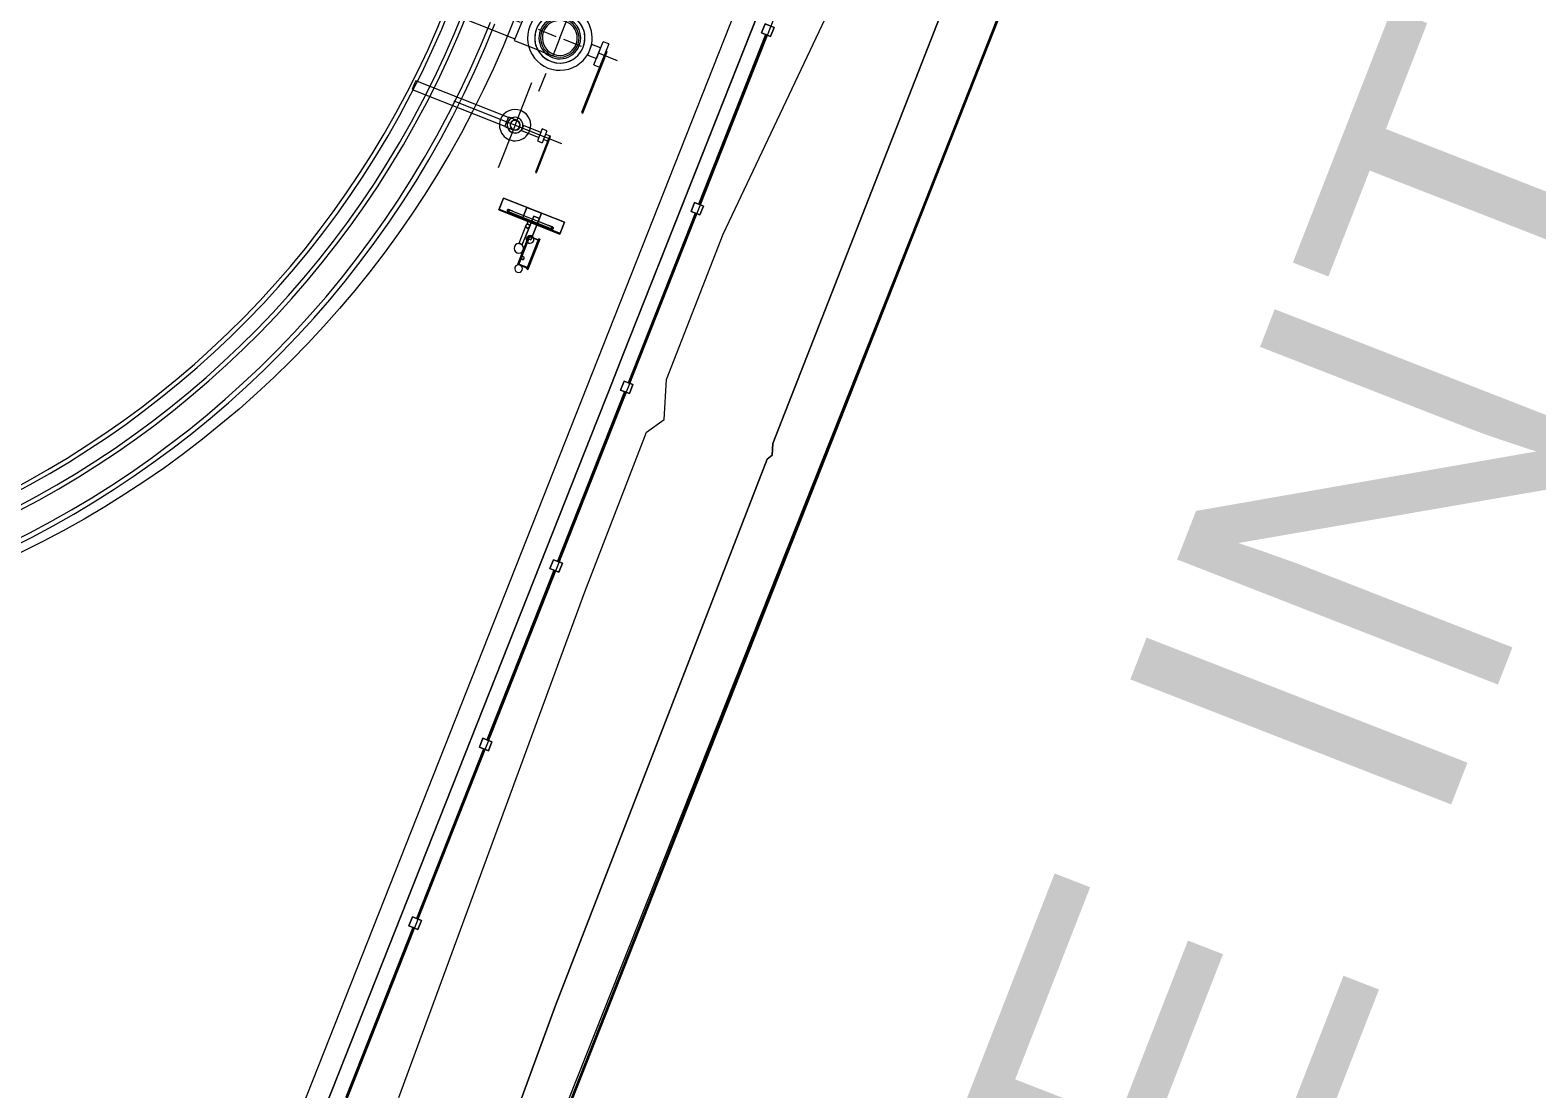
# Model space of a CAD drawing. Header units: metres. Extents: x -207 to 292, y -187 to 169.
# Drawn here: x -22.23 to -14.38, y -64.14 to -58.63 of the extents above; entities that cross this region are included whole.
import ezdxf

# ---------------------------------------------------------------- set-up
doc = ezdxf.new("R2010")
doc.units = ezdxf.units.M
doc.linetypes.add('Dash', pattern=[0.006, 0.003, -0.003])
for name, color, linetype, lineweight in [('A-GLAZ-CWMG', 7, 'Continuous', 9), ('C-TOPO', 7, 'Continuous', 9), ('C-TOPO-MINR', 7, 'Continuous', 9), ('CERCO INTERIOR', 7, 'Continuous', 9), ('EQUIPOS PIS', 7, 'Continuous', 9), ('P-SANR-FIXT', 7, 'Continuous', 9), ('P-SANR-FIXT-HDLN', 7, 'Dash', 9), ('solera', 7, 'Continuous', 35)]:
    doc.layers.add(name, color=color, linetype=linetype, lineweight=lineweight)
doc.layers.add('PR10-ARQ-PL-001-Emplazamiento-C-1_dwg', color=7, linetype='Continuous', lineweight=9, true_color=0x767676)
doc.layers.add('TEXTO', color=5, linetype='Continuous', lineweight=9, true_color=0x0000ff)
doc.styles.add('Arial', font='arial.ttf', dxfattribs={"height": 1.792988})

# ---------------------------------------------------------------- blocks, each defined once
blk = doc.blocks.new('M_Estanque-Terraza - M_Estanque-Terraza-2090154-PLANTA EMPLAZAMIENTO ACTUALIZADO')
at = {"layer": 'P-SANR-FIXT'}
for radius, end in [(5.1516, 360), (5.1516, 360), (5.1266, 0), (5.1266, 0), (4.9983, 0), (4.9755, 0), (4.9059, 360), (4.8832, 360)]:
    blk.add_arc((0, 0), radius, 180, end, dxfattribs=at)
blk = doc.blocks.new('Circular Mullion - 5mm-2127248-PLANTA EMPLAZAMIENTO ACTUALIZADO')
at = {"layer": 'A-GLAZ-CWMG'}
for p, q in [((-107.6478, -45.3968), (-107.9974, -46.2801)), ((-107.6455, -45.3977), (-107.9951, -46.281)), ((-107.9951, -46.281), (-107.6455, -45.3977)), ((-107.9927, -46.2819), (-107.6432, -45.3986)), ((-107.6455, -45.3977), (-107.6478, -45.3968)), ((-107.6432, -45.3986), (-107.6455, -45.3977)), ((-107.9974, -46.2801), (-107.9951, -46.281)), ((-107.9951, -46.281), (-107.9927, -46.2819))]:
    blk.add_line(p, q, dxfattribs=at)
blk = doc.blocks.new('Rectangular Mullion - 50 x 50 mm-2128568-PLANTA EMPLAZAMIENTO ACTUALIZADO')
at = {"layer": 'A-GLAZ-CWMG'}
for p, q in [((0.025, 0.025), (-0.025, 0.025)), ((-0.025, 0.025), (-0.025, -0.025)), ((0.025, -0.025), (0.025, 0.025)), ((-0.025, -0.025), (0.025, -0.025))]:
    blk.add_line(p, q, dxfattribs=at)
blk = doc.blocks.new('Rectangular Mullion - 50 x 50 mm-2128569-PLANTA EMPLAZAMIENTO ACTUALIZADO')
at = {"layer": 'A-GLAZ-CWMG'}
for p, q in [((-0.025, -0.025), (-0.025, 0.025)), ((-0.025, 0.025), (0.025, 0.025)), ((0.025, 0.025), (0.025, -0.025)), ((0.025, -0.025), (-0.025, -0.025))]:
    blk.add_line(p, q, dxfattribs=at)
blk = doc.blocks.new('M_Tuberia Alimentación-01 - M_Tuberia Alimentación-01-2152466-PLANTA EMPLAZAMIENTO ACTUALIZADO')
at = {"layer": 'P-SANR-FIXT'}
for p, q in [((-0.2485, 0.3201), (-0.2551, 0.3201)), ((-0.2551, 0.3201), (-0.2551, 0.2959)), ((-0.2551, 0.0118), (-0.2551, 0.3169)), ((-0.2485, 0.3169), (-0.2551, 0.3169)), ((-0.2485, 0.2959), (-0.2485, 0.3201)), ((-0.2485, 0.3169), (-0.2485, 0.0118)), ((-0.2551, 0.2959), (-0.2551, -0.0196)), ((-0.2485, -0.0196), (-0.2485, 0.2959)), ((0.2154, 0.1), (0.1059, 0.1)), ((0.2154, 0), (0.2154, 0.1)), ((0.6388, 0.09), (0.2154, 0.09)), ((0.2154, 0), (0.2154, 0.09)), ((0.6388, 0.09), (0.6388, 0)), ((-0.2551, 0.0118), (-0.2551, -0.025)), ((-0.2551, 0.0118), (-0.2485, 0.0118)), ((-0.2162, 0.0647), (-0.2485, 0.0647)), ((-0.2485, 0), (-0.2485, 0.0647)), ((-0.2485, -0.025), (-0.2485, 0.0118)), ((-0.2485, -0.0647), (-0.2485, 0)), ((-0.2162, 0.0647), (-0.2162, 0)), ((-0.1681, 0.0296), (-0.2162, 0.0296)), ((-0.2162, 0), (-0.2162, 0.0296)), ((-0.2162, 0), (-0.2162, -0.0647)), ((-0.1681, 0.0296), (-0.1681, 0)), ((-0.1681, 0), (-0.1681, -0.0296)), ((0.2154, -0.1), (0.2154, 0)), ((0.2154, -0.09), (0.2154, 0)), ((0.6388, 0), (0.6388, -0.09)), ((-0.2551, -0.0196), (-0.2485, -0.0196)), ((-0.2551, -0.025), (-0.2485, -0.025)), ((-0.2485, -0.0647), (-0.2162, -0.0647)), ((-0.2162, -0.0296), (-0.2162, 0)), ((-0.2162, -0.0296), (-0.1681, -0.0296)), ((0.1059, -0.1), (0.2154, -0.1)), ((0.2154, -0.09), (0.6388, -0.09))]:
    blk.add_line(p, q, dxfattribs=at)
at = {"layer": 'P-SANR-FIXT', "flags": 128}
for points in [[(0.1059, 0.1), (0.1017, 0.1), (0.0974, 0.1), (0.0932, 0.1), (0.089, 0.1), (0.0849, 0.1), (0.0807, 0.1), (0.0766, 0.1), (0.0726, 0.1), (0.0686, 0.1), (0.0647, 0.1), (0.0608, 0.1), (0.057, 0.1), (0.0533, 0.1), (0.0496, 0.1), (0.0461, 0.1), (0.0427, 0.1), (0.0393, 0.1), (0.0361, 0.1), (0.0329, 0.1), (0.0299, 0.1), (0.027, 0.1), (0.0243, 0.1), (0.0216, 0.1), (0.0191, 0.1), (0.0168, 0.1), (0.0146, 0.1), (0.0125, 0.1), (0.0106, 0.1), (0.0088, 0.1), (0.0072, 0.1), (0.0057, 0.1), (0.0044, 0.1), (0.0033, 0.1), (0.0023, 0.1), (0.0015, 0.1), (0.0009, 0.1), (0.0004, 0.1), (0.0001, 0.1), (0, 0.1)], [(0, -0.1), (0.0001, -0.1), (0.0003, -0.1), (0.0008, -0.1), (0.0014, -0.1), (0.0021, -0.1), (0.003, -0.1), (0.0041, -0.1), (0.0054, -0.1), (0.0068, -0.1), (0.0084, -0.1), (0.0101, -0.1), (0.012, -0.1), (0.014, -0.1), (0.0162, -0.1), (0.0185, -0.1), (0.021, -0.1), (0.0236, -0.1), (0.0263, -0.1), (0.0291, -0.1), (0.0321, -0.1), (0.0352, -0.1), (0.0384, -0.1), (0.0417, -0.1), (0.0452, -0.1), (0.0487, -0.1), (0.0523, -0.1), (0.056, -0.1), (0.0598, -0.1), (0.0636, -0.1), (0.0675, -0.1), (0.0715, -0.1), (0.0755, -0.1), (0.0796, -0.1), (0.0837, -0.1), (0.0879, -0.1), (0.0921, -0.1), (0.0963, -0.1), (0.1005, -0.1), (0.1047, -0.1), (0.1059, -0.1)]]:
    blk.add_lwpolyline(points, dxfattribs=at)
at = {"layer": 'P-SANR-FIXT'}
for radius, start, end in [(0.1685, 360, 180), (0.1685, 360, 180), (0.1685, 360, 180), (0.1685, 360, 180), (0.1685, 360, 180), (0.1685, 360, 180), (0.1308, 0, 180), (0.1308, 360, 180), (0.1308, 360, 180), (0.1308, 360, 180), (0.109, 360, 180), (0.109, 360, 180), (0.109, 360, 180), (0.109, 360, 180), (0.1, 0, 180), (0.091, 0, 180), (0.091, 0, 180), (0.091, 0, 180), (0.091, 0, 180), (0.1685, 180, 360), (0.1685, 180, 360), (0.1685, 180, 360), (0.1685, 180, 360), (0.1685, 180, 360), (0.1685, 180, 360), (0.1308, 180, 0), (0.1308, 180, 360), (0.1308, 180, 360), (0.1308, 180, 360), (0.109, 180, 360), (0.109, 180, 360), (0.109, 180, 360), (0.109, 180, 360), (0.1, 180, 0), (0.091, 180, 0), (0.091, 180, 0), (0.091, 180, 0), (0.091, 180, 0)]:
    blk.add_arc((0, 0), radius, start, end, dxfattribs=at)
at = {"layer": 'P-SANR-FIXT-HDLN'}
for p, q in [((0, 0), (0, 0.301)), ((-0.3222, 0), (0, 0)), ((0.3222, 0), (0, 0)), ((0, 0), (0, -0.301))]:
    blk.add_line(p, q, dxfattribs=at)
blk = doc.blocks.new('M_Tuberia Alimentación-02 - M_Tuberia Alimentación-02-2155587-PLANTA EMPLAZAMIENTO ACTUALIZADO')
at = {"layer": 'P-SANR-FIXT'}
for p, q in [((0, 0), (0, 0.239)), ((-0.1897, 0.1905), (-0.1934, 0.1905)), ((-0.1934, 0.1905), (-0.1934, 0.186)), ((-0.1934, 0.1905), (-0.1934, 0.1828)), ((-0.1934, 0), (-0.1934, 0.186)), ((-0.1934, 0.1828), (-0.1934, -0.0065)), ((-0.1934, 0.1828), (-0.1897, 0.1828)), ((-0.1897, 0.1828), (-0.1897, 0.1905)), ((-0.1897, 0.186), (-0.1897, 0.1905)), ((-0.1897, 0.186), (-0.1897, 0)), ((-0.1897, -0.0065), (-0.1897, 0.1828)), ((-0.1934, 0), (-0.1934, -0.0139)), ((-0.1934, 0), (-0.1897, 0)), ((-0.165, 0.0139), (-0.1897, 0.0139)), ((-0.1897, 0.0139), (-0.1897, 0)), ((-0.1897, -0.0139), (-0.1897, 0)), ((-0.1897, 0), (-0.1897, -0.0139)), ((-0.1384, 0.0338), (-0.165, 0.0338)), ((-0.165, 0), (-0.165, 0.0338)), ((-0.165, 0), (-0.165, 0.0139)), ((-0.165, -0.0139), (-0.165, 0)), ((-0.165, -0.0338), (-0.165, 0)), ((-0.1384, 0), (-0.1384, 0.0338)), ((-0.0411, 0.0139), (-0.1384, 0.0139)), ((-0.1384, 0), (-0.1384, 0.0139)), ((-0.1384, -0.0338), (-0.1384, 0)), ((-0.1384, -0.0139), (-0.1384, 0)), ((-0.0411, 0), (-0.0411, 0.0139)), ((-0.0411, -0.0139), (-0.0411, 0)), ((0.0474, 0.0264), (0.0421, 0.0264)), ((0.0474, 0), (0.0474, 0.0264)), ((0.5661, 0.025), (0.0474, 0.025)), ((0.0474, 0), (0.0474, 0.025)), ((0.0474, -0.0264), (0.0474, 0)), ((0.5661, 0), (0.5661, 0.025)), ((-0.2622, 0), (0.3415, 0)), ((-0.1934, -0.0065), (-0.1897, -0.0065)), ((-0.1934, -0.0139), (-0.1897, -0.0139)), ((-0.1897, -0.0139), (-0.165, -0.0139)), ((-0.165, -0.0338), (-0.1384, -0.0338)), ((-0.1384, -0.0139), (-0.0411, -0.0139)), ((0, 0), (0, -0.239)), ((0.0421, -0.0264), (0.0474, -0.0264)), ((0.0474, -0.025), (0.0474, 0)), ((0.0474, -0.025), (0.5661, -0.025)), ((0.5661, -0.025), (0.5661, 0))]:
    blk.add_line(p, q, dxfattribs=at)
at = {"layer": 'P-SANR-FIXT', "flags": 128}
for points in [[(0.0421, 0.0264), (0.0405, 0.0264), (0.0388, 0.0264), (0.0371, 0.0264), (0.0354, 0.0264), (0.0338, 0.0264), (0.0321, 0.0264), (0.0305, 0.0264), (0.0289, 0.0264), (0.0273, 0.0264), (0.0257, 0.0264), (0.0242, 0.0264), (0.0227, 0.0264), (0.0212, 0.0264), (0.0198, 0.0264), (0.0183, 0.0264), (0.017, 0.0264), (0.0156, 0.0264), (0.0144, 0.0264), (0.0131, 0.0264), (0.0119, 0.0264), (0.0108, 0.0264), (0.0097, 0.0264), (0.0086, 0.0264), (0.0076, 0.0264), (0.0067, 0.0264), (0.0058, 0.0264), (0.005, 0.0264), (0.0042, 0.0264), (0.0035, 0.0264), (0.0029, 0.0264), (0.0023, 0.0264), (0.0018, 0.0264), (0.0013, 0.0264), (0.0009, 0.0264), (0.0006, 0.0264), (0.0004, 0.0264), (0.0002, 0.0264), (0.0001, 0.0264), (0, 0.0264)], [(0, -0.0264), (0, -0.0264), (0.0001, -0.0264), (0.0003, -0.0264), (0.0005, -0.0264), (0.0008, -0.0264), (0.0012, -0.0264), (0.0016, -0.0264), (0.0021, -0.0264), (0.0027, -0.0264), (0.0033, -0.0264), (0.004, -0.0264), (0.0048, -0.0264), (0.0056, -0.0264), (0.0064, -0.0264), (0.0074, -0.0264), (0.0083, -0.0264), (0.0094, -0.0264), (0.0105, -0.0264), (0.0116, -0.0264), (0.0128, -0.0264), (0.014, -0.0264), (0.0153, -0.0264), (0.0166, -0.0264), (0.018, -0.0264), (0.0194, -0.0264), (0.0208, -0.0264), (0.0223, -0.0264), (0.0238, -0.0264), (0.0253, -0.0264), (0.0269, -0.0264), (0.0285, -0.0264), (0.0301, -0.0264), (0.0317, -0.0264), (0.0333, -0.0264), (0.035, -0.0264), (0.0366, -0.0264), (0.0383, -0.0264), (0.04, -0.0264), (0.0417, -0.0264), (0.0421, -0.0264)]]:
    blk.add_lwpolyline(points, dxfattribs=at)
at = {"layer": 'P-SANR-FIXT'}
for radius, start, end in [(0.0814, 360, 180), (0.0814, 360, 180), (0.0814, 360, 180), (0.0814, 360, 180), (0.0814, 180, 360), (0.0814, 180, 360), (0.0814, 180, 360), (0.0814, 180, 360), (0.0411, 0, 180), (0.0411, 360, 180), (0.0411, 360, 180), (0.0411, 360, 180), (0.0411, 360, 180), (0.0411, 360, 180), (0.0411, 180, 0), (0.0411, 180, 360), (0.0411, 180, 360), (0.0411, 180, 360), (0.0411, 180, 360), (0.0411, 180, 360), (0.0264, 0, 180), (0.0264, 180, 0), (0.025, 0, 180), (0.025, 360, 180), (0.025, 180, 0), (0.025, 180, 360)]:
    blk.add_arc((0, 0), radius, start, end, dxfattribs=at)
blk = doc.blocks.new('M_Tuberia Control-01 - M_Tuberia Control-01-2159111-PLANTA EMPLAZAMIENTO ACTUALIZADO')
at = {"layer": 'P-SANR-FIXT'}
for p, q in [((0.1525, 0.1709), (0.1475, 0.1709)), ((0.1475, 0.1709), (0.2138, 0.1709)), ((0.1475, 0.1709), (0.1475, -0.1709)), ((0.1475, 0.1709), (0.1475, -0.1709)), ((0.2138, 0.1709), (0.1525, 0.1709)), ((0.1525, 0.1709), (0.1525, -0.1709)), ((0.1525, 0.1709), (0.1525, -0.1709)), ((0.2138, -0.1709), (0.2138, 0.1709)), ((0.2138, 0.1709), (0.2138, -0.1709)), ((0.1573, 0.0993), (0.1573, -0.099)), ((0.1575, 0.1228), (0.1575, -0.1225)), ((0.1675, -0.1225), (0.1675, 0.1228)), ((0.1677, -0.099), (0.1677, 0.0993)), ((0.1244, 0.01), (0.0229, 0.01)), ((0.1244, 0.01), (0.0229, 0.01)), ((0.1475, 0.0089), (0.129, 0.0089)), ((0.2138, 0.0401), (0.1475, 0.0401)), ((0.1475, 0.0401), (0.2138, 0.0401)), ((0.1475, 0.0401), (0.1475, -0.0423)), ((0.1475, 0.0401), (0.1475, -0.0423)), ((0.1475, -0.0011), (0.1475, 0.0089)), ((0.2138, -0.0423), (0.2138, 0.0401)), ((0.2138, 0.0401), (0.2138, -0.0423)), ((0.0845, -0.0784), (-0.0845, -0.0784)), ((-0.0845, -0.0784), (0.0845, -0.0784)), ((-0.0845, -0.0784), (-0.0845, -0.0836)), ((-0.0845, -0.0784), (-0.0845, -0.0836)), ((-0.0795, -0.025), (0.0795, -0.025)), ((0.0795, -0.025), (-0.0795, -0.025)), ((-0.0795, -0.0784), (-0.0795, -0.025)), ((-0.0795, -0.025), (-0.0795, -0.0784)), ((-0.0795, -0.0784), (0.0795, -0.0784)), ((0.0795, -0.0784), (-0.0795, -0.0784)), ((-0.077, -0.0294), (0.077, -0.0294)), ((0.077, -0.0294), (-0.077, -0.0294)), ((-0.077, -0.0294), (-0.077, -0.0784)), ((-0.077, -0.0784), (-0.077, -0.0294)), ((0.077, -0.0784), (-0.077, -0.0784)), ((-0.077, -0.0784), (0.077, -0.0784)), ((0.0229, -0.01), (0.1244, -0.01)), ((0.0229, -0.01), (0.1244, -0.01)), ((0.1841, -0.0103), (0.0646, -0.0103)), ((0.0646, -0.0103), (0.1841, -0.0103)), ((0.0646, -0.0103), (0.0646, -0.0423)), ((0.0646, -0.0103), (0.0646, -0.0423)), ((0.1841, -0.0423), (0.0646, -0.0423)), ((0.0646, -0.0423), (0.1841, -0.0423)), ((0.077, -0.0784), (0.077, -0.0294)), ((0.077, -0.0784), (0.077, -0.0294)), ((0.0795, -0.025), (0.0795, -0.0784)), ((0.0795, -0.025), (0.0795, -0.0784)), ((0.0845, -0.0836), (0.0845, -0.0784)), ((0.0845, -0.0784), (0.0845, -0.0836)), ((0.1244, -0.01), (0.1244, -0.0111)), ((0.1244, -0.0111), (0.1475, -0.0111)), ((0.1475, -0.0111), (0.1475, -0.0011)), ((0.2138, -0.0423), (0.1475, -0.0423)), ((0.1475, -0.0423), (0.2138, -0.0423)), ((0.1841, -0.0423), (0.1841, -0.0103)), ((0.1841, -0.0103), (0.1841, -0.0423)), ((0.0845, -0.0836), (-0.0845, -0.0836)), ((-0.0845, -0.0836), (0.0845, -0.0836)), ((0.2138, -0.1709), (0.1475, -0.1709)), ((0.1475, -0.1709), (0.1525, -0.1709)), ((0.1525, -0.1709), (0.2138, -0.1709))]:
    blk.add_line(p, q, dxfattribs=at)
at = {"layer": 'P-SANR-FIXT', "flags": 128}
for points in [[(0.1573, 0.1243), (0.1573, 0.1243), (0.1573, 0.1242), (0.1573, 0.1241), (0.1573, 0.124), (0.1573, 0.1238), (0.1573, 0.1236), (0.1573, 0.1233), (0.1573, 0.123), (0.1573, 0.1227), (0.1573, 0.1223), (0.1573, 0.1219), (0.1573, 0.1215), (0.1573, 0.121), (0.1573, 0.1205), (0.1573, 0.1199), (0.1573, 0.1193), (0.1573, 0.1187), (0.1573, 0.1181), (0.1573, 0.1174), (0.1573, 0.1167), (0.1573, 0.116), (0.1573, 0.1152), (0.1573, 0.1144), (0.1573, 0.1136), (0.1573, 0.1128), (0.1573, 0.1119), (0.1573, 0.1111), (0.1573, 0.1102), (0.1573, 0.1093), (0.1573, 0.1083), (0.1573, 0.1074), (0.1573, 0.1064), (0.1573, 0.1055), (0.1573, 0.1045), (0.1573, 0.1035), (0.1573, 0.1025), (0.1573, 0.1015), (0.1573, 0.1005), (0.1573, 0.0995), (0.1573, 0.0993)], [(0.1677, 0.0993), (0.1677, 0.1003), (0.1677, 0.1013), (0.1677, 0.1023), (0.1677, 0.1033), (0.1677, 0.1042), (0.1677, 0.1052), (0.1677, 0.1062), (0.1677, 0.1071), (0.1677, 0.1081), (0.1677, 0.109), (0.1677, 0.1099), (0.1677, 0.1108), (0.1677, 0.1117), (0.1677, 0.1126), (0.1677, 0.1134), (0.1677, 0.1142), (0.1677, 0.115), (0.1677, 0.1158), (0.1677, 0.1165), (0.1677, 0.1172), (0.1677, 0.1179), (0.1677, 0.1185), (0.1677, 0.1192), (0.1677, 0.1198), (0.1677, 0.1203), (0.1677, 0.1208), (0.1677, 0.1213), (0.1677, 0.1218), (0.1677, 0.1222), (0.1677, 0.1226), (0.1677, 0.1229), (0.1677, 0.1232), (0.1677, 0.1235), (0.1677, 0.1237), (0.1677, 0.1239), (0.1677, 0.1241), (0.1677, 0.1242), (0.1677, 0.1242), (0.1677, 0.1243)], [(0.1573, -0.099), (0.1573, -0.1), (0.1573, -0.101), (0.1573, -0.102), (0.1573, -0.103), (0.1573, -0.104), (0.1573, -0.1049), (0.1573, -0.1059), (0.1573, -0.1069), (0.1573, -0.1078), (0.1573, -0.1087), (0.1573, -0.1097), (0.1573, -0.1105), (0.1573, -0.1114), (0.1573, -0.1123), (0.1573, -0.1131), (0.1573, -0.1139), (0.1573, -0.1147), (0.1573, -0.1155), (0.1573, -0.1162), (0.1573, -0.1169), (0.1573, -0.1176), (0.1573, -0.1183), (0.1573, -0.1189), (0.1573, -0.1195), (0.1573, -0.12), (0.1573, -0.1206), (0.1573, -0.1211), (0.1573, -0.1215), (0.1573, -0.1219), (0.1573, -0.1223), (0.1573, -0.1226), (0.1573, -0.123), (0.1573, -0.1232), (0.1573, -0.1235), (0.1573, -0.1236), (0.1573, -0.1238), (0.1573, -0.1239), (0.1573, -0.124), (0.1573, -0.124)], [(0.1677, -0.124), (0.1677, -0.124), (0.1677, -0.1239), (0.1677, -0.1238), (0.1677, -0.1237), (0.1677, -0.1235), (0.1677, -0.1233), (0.1677, -0.123), (0.1677, -0.1227), (0.1677, -0.1224), (0.1677, -0.122), (0.1677, -0.1216), (0.1677, -0.1212), (0.1677, -0.1207), (0.1677, -0.1202), (0.1677, -0.1196), (0.1677, -0.1191), (0.1677, -0.1184), (0.1677, -0.1178), (0.1677, -0.1171), (0.1677, -0.1164), (0.1677, -0.1157), (0.1677, -0.1149), (0.1677, -0.1142), (0.1677, -0.1133), (0.1677, -0.1125), (0.1677, -0.1117), (0.1677, -0.1108), (0.1677, -0.1099), (0.1677, -0.109), (0.1677, -0.1081), (0.1677, -0.1071), (0.1677, -0.1062), (0.1677, -0.1052), (0.1677, -0.1042), (0.1677, -0.1033), (0.1677, -0.1023), (0.1677, -0.1013), (0.1677, -0.1003), (0.1677, -0.0993), (0.1677, -0.099)]]:
    blk.add_lwpolyline(points, dxfattribs=at)
at = {"layer": 'P-SANR-FIXT'}
for centre, radius, start, end in [((0.1625, 0.1243), 0.00518, 90, 270), ((0.1625, 0.1243), 0.00518, 270, 90), ((0, 0), 0.025, 360, 180), ((0, 0), 0.025, 0, 180), ((0, 0), 0.025, 180, 360), ((0.1244, 0), 0.01, 360, 180), ((0.1244, 0), 0.01, 0, 180), ((0.1244, 0), 0.01, 180, 360), ((0.1244, 0), 0.01, 180, 360), ((-0.099, -0.0375), 0.02, 0, 180), ((-0.099, -0.0375), 0.02, 0, 180), ((-0.099, -0.0375), 0.02, 180, 0), ((-0.099, -0.0375), 0.02, 180, 360), ((-0.0394, -0.0375), 0.0075, 360, 180), ((-0.0394, -0.0375), 0.0075, 0, 180), ((-0.0394, -0.0375), 0.0075, 180, 360), ((-0.0394, -0.0375), 0.0075, 180, 360), ((0, 0), 0.025, 180, 360), ((0.0646, -0.0375), 0.02, 360, 180), ((0.0646, -0.0375), 0.02, 0, 180), ((0.0646, -0.0375), 0.02, 180, 360), ((0.0646, -0.0375), 0.02, 180, 360), ((0.1625, -0.124), 0.00518, 90, 270), ((0.1625, -0.124), 0.00518, 270, 90)]:
    blk.add_arc(centre, radius, start, end, dxfattribs=at)
for points, knots in [([(0.1625, 0.1191), (0.1622, 0.1191), (0.1617, 0.1191), (0.161, 0.1193), (0.1606, 0.1194), (0.1602, 0.1196), (0.1598, 0.1198), (0.1595, 0.1201), (0.1591, 0.1203), (0.1588, 0.1206), (0.1586, 0.1209), (0.1584, 0.1211), (0.1582, 0.1213), (0.1581, 0.1215), (0.158, 0.1216), (0.1579, 0.1218), (0.1578, 0.1221), (0.1577, 0.1224), (0.1576, 0.1225), (0.1576, 0.1226), (0.1576, 0.1227), (0.1575, 0.1228), (0.1575, 0.1228), (0.1575, 0.1228), (0.1576, 0.1227), (0.1576, 0.1226), (0.1576, 0.1225), (0.1577, 0.1224), (0.1578, 0.1221), (0.1579, 0.1218), (0.158, 0.1216), (0.1581, 0.1215), (0.1582, 0.1213), (0.1584, 0.1211), (0.1586, 0.1209), (0.1588, 0.1206), (0.1591, 0.1203), (0.1595, 0.1201), (0.1598, 0.1198), (0.1602, 0.1196), (0.1606, 0.1194), (0.161, 0.1193), (0.1617, 0.1191), (0.1622, 0.1191), (0.1625, 0.1191)], [0, 0, 0, 0, 0.055556, 0.083333, 0.111111, 0.138889, 0.166667, 0.194444, 0.222222, 0.25, 0.277778, 0.305556, 0.319444, 0.333333, 0.347222, 0.361111, 0.388889, 0.416667, 0.430556, 0.444444, 0.458333, 0.472222, 0.5, 0.527778, 0.541667, 0.555556, 0.569444, 0.583333, 0.611111, 0.638889, 0.652778, 0.666667, 0.680556, 0.694444, 0.722222, 0.75, 0.777778, 0.805556, 0.833333, 0.861111, 0.888889, 0.916667, 0.944444, 1, 1, 1, 1]), ([(0.1625, 0.1191), (0.1628, 0.1191), (0.1633, 0.1191), (0.164, 0.1193), (0.1644, 0.1194), (0.1648, 0.1196), (0.1652, 0.1198), (0.1655, 0.1201), (0.1659, 0.1203), (0.1662, 0.1206), (0.1664, 0.1209), (0.1666, 0.1211), (0.1668, 0.1213), (0.1669, 0.1215), (0.167, 0.1216), (0.1671, 0.1218), (0.1672, 0.1221), (0.1673, 0.1224), (0.1674, 0.1225), (0.1674, 0.1226), (0.1674, 0.1227), (0.1675, 0.1228), (0.1675, 0.1228), (0.1675, 0.1228), (0.1674, 0.1227), (0.1674, 0.1226), (0.1674, 0.1225), (0.1673, 0.1224), (0.1672, 0.1221), (0.1671, 0.1218), (0.167, 0.1216), (0.1669, 0.1215), (0.1668, 0.1213), (0.1666, 0.1211), (0.1664, 0.1209), (0.1662, 0.1206), (0.1659, 0.1203), (0.1655, 0.1201), (0.1652, 0.1198), (0.1648, 0.1196), (0.1644, 0.1194), (0.164, 0.1193), (0.1633, 0.1191), (0.1628, 0.1191), (0.1625, 0.1191)], [0, 0, 0, 0, 0.055556, 0.083333, 0.111111, 0.138889, 0.166667, 0.194444, 0.222222, 0.25, 0.277778, 0.305556, 0.319444, 0.333333, 0.347222, 0.361111, 0.388889, 0.416667, 0.430556, 0.444444, 0.458333, 0.472222, 0.5, 0.527778, 0.541667, 0.555556, 0.569444, 0.583333, 0.611111, 0.638889, 0.652778, 0.666667, 0.680556, 0.694444, 0.722222, 0.75, 0.777778, 0.805556, 0.833333, 0.861111, 0.888889, 0.916667, 0.944444, 1, 1, 1, 1]), ([(0.025, 0), (0.025, 0.0008), (0.0249, 0.0023), (0.0245, 0.0051), (0.0239, 0.0073), (0.0234, 0.0088), (0.0232, 0.0094), (0.023, 0.0097), (0.0229, 0.0099), (0.0229, 0.01), (0.0229, 0.01)], [0, 0, 0, 0, 0.142857, 0.285714, 0.571429, 0.678571, 0.785714, 0.839286, 0.892857, 1, 1, 1, 1]), ([(0.0229, 0.01), (0.0229, 0.01), (0.023, 0.0098), (0.0234, 0.0088), (0.0242, 0.0067), (0.0248, 0.0034), (0.025, 0.0012), (0.025, 0)], [0, 0, 0, 0, 0.142857, 0.285714, 0.571429, 0.785714, 1, 1, 1, 1]), ([(0.025, 0), (0.025, 0.0008), (0.0249, 0.0023), (0.0245, 0.0051), (0.0239, 0.0073), (0.0234, 0.0088), (0.0232, 0.0094), (0.023, 0.0097), (0.0229, 0.0099), (0.0229, 0.01), (0.0229, 0.01)], [0, 0, 0, 0, 0.142857, 0.285714, 0.571429, 0.678571, 0.785714, 0.839286, 0.892857, 1, 1, 1, 1]), ([(0.0229, 0.01), (0.0229, 0.01), (0.023, 0.0098), (0.0234, 0.0088), (0.0242, 0.0067), (0.0248, 0.0034), (0.025, 0.0012), (0.025, 0)], [0, 0, 0, 0, 0.142857, 0.285714, 0.571429, 0.785714, 1, 1, 1, 1]), ([(0.1144, 0), (0.1144, 0.0005), (0.1144, 0.0011), (0.1146, 0.002), (0.1147, 0.0027), (0.1149, 0.0033), (0.1151, 0.0039), (0.1154, 0.0045), (0.1157, 0.005), (0.116, 0.0055), (0.1164, 0.006), (0.1167, 0.0065), (0.1171, 0.0069), (0.1175, 0.0073), (0.118, 0.0078), (0.1186, 0.0082), (0.1192, 0.0086), (0.1198, 0.0089), (0.1209, 0.0094), (0.1224, 0.0099), (0.1237, 0.01), (0.1244, 0.01)], [0, 0, 0, 0, 0.071429, 0.107143, 0.142857, 0.178571, 0.214286, 0.25, 0.285714, 0.321429, 0.357143, 0.392857, 0.428571, 0.464286, 0.5, 0.571429, 0.607143, 0.642857, 0.714286, 0.857143, 1, 1, 1, 1]), ([(0.1244, 0.01), (0.1237, 0.01), (0.1224, 0.0099), (0.1209, 0.0094), (0.1198, 0.0089), (0.1192, 0.0086), (0.1188, 0.0083), (0.1183, 0.008), (0.1179, 0.0076), (0.1175, 0.0073), (0.1171, 0.0069), (0.1167, 0.0065), (0.1164, 0.006), (0.116, 0.0055), (0.1157, 0.005), (0.1154, 0.0045), (0.1151, 0.0039), (0.1149, 0.0033), (0.1147, 0.0027), (0.1146, 0.002), (0.1144, 0.0011), (0.1144, 0.0005), (0.1144, 0)], [0, 0, 0, 0, 0.142857, 0.285714, 0.357143, 0.392857, 0.428571, 0.464286, 0.5, 0.535714, 0.571429, 0.607143, 0.642857, 0.678571, 0.714286, 0.75, 0.785714, 0.821429, 0.857143, 0.892857, 0.928571, 1, 1, 1, 1]), ([(0.1144, 0), (0.1144, 0.0005), (0.1144, 0.0011), (0.1146, 0.002), (0.1147, 0.0027), (0.1149, 0.0033), (0.1151, 0.0039), (0.1154, 0.0045), (0.1157, 0.005), (0.116, 0.0055), (0.1164, 0.006), (0.1167, 0.0065), (0.1171, 0.0069), (0.1175, 0.0073), (0.118, 0.0078), (0.1186, 0.0082), (0.1192, 0.0086), (0.1198, 0.0089), (0.1209, 0.0094), (0.1224, 0.0099), (0.1237, 0.01), (0.1244, 0.01)], [0, 0, 0, 0, 0.071429, 0.107143, 0.142857, 0.178571, 0.214286, 0.25, 0.285714, 0.321429, 0.357143, 0.392857, 0.428571, 0.464286, 0.5, 0.571429, 0.607143, 0.642857, 0.714286, 0.857143, 1, 1, 1, 1]), ([(0.1244, 0.01), (0.1237, 0.01), (0.1224, 0.0099), (0.1209, 0.0094), (0.1198, 0.0089), (0.1192, 0.0086), (0.1188, 0.0083), (0.1183, 0.008), (0.1179, 0.0076), (0.1175, 0.0073), (0.1171, 0.0069), (0.1167, 0.0065), (0.1164, 0.006), (0.116, 0.0055), (0.1157, 0.005), (0.1154, 0.0045), (0.1151, 0.0039), (0.1149, 0.0033), (0.1147, 0.0027), (0.1146, 0.002), (0.1144, 0.0011), (0.1144, 0.0005), (0.1144, 0)], [0, 0, 0, 0, 0.142857, 0.285714, 0.357143, 0.392857, 0.428571, 0.464286, 0.5, 0.535714, 0.571429, 0.607143, 0.642857, 0.678571, 0.714286, 0.75, 0.785714, 0.821429, 0.857143, 0.892857, 0.928571, 1, 1, 1, 1]), ([(0.1244, -0.01), (0.1237, -0.01), (0.1224, -0.0099), (0.1209, -0.0094), (0.1198, -0.0089), (0.1192, -0.0086), (0.1188, -0.0083), (0.1183, -0.008), (0.1179, -0.0076), (0.1175, -0.0073), (0.1171, -0.0069), (0.1167, -0.0065), (0.1164, -0.006), (0.116, -0.0055), (0.1157, -0.005), (0.1154, -0.0045), (0.1151, -0.0039), (0.1149, -0.0033), (0.1147, -0.0027), (0.1146, -0.002), (0.1144, -0.0011), (0.1144, -0.0005), (0.1144, 0)], [0, 0, 0, 0, 0.142857, 0.285714, 0.357143, 0.392857, 0.428571, 0.464286, 0.5, 0.535714, 0.571429, 0.607143, 0.642857, 0.678571, 0.714286, 0.75, 0.785714, 0.821429, 0.857143, 0.892857, 0.928571, 1, 1, 1, 1]), ([(0.1144, 0), (0.1144, -0.0005), (0.1144, -0.0011), (0.1146, -0.002), (0.1147, -0.0027), (0.1149, -0.0033), (0.1151, -0.0039), (0.1154, -0.0045), (0.1157, -0.005), (0.116, -0.0055), (0.1164, -0.006), (0.1167, -0.0065), (0.1171, -0.0069), (0.1175, -0.0073), (0.118, -0.0078), (0.1186, -0.0082), (0.1192, -0.0086), (0.1198, -0.0089), (0.1209, -0.0094), (0.1224, -0.0099), (0.1237, -0.01), (0.1244, -0.01)], [0, 0, 0, 0, 0.071429, 0.107143, 0.142857, 0.178571, 0.214286, 0.25, 0.285714, 0.321429, 0.357143, 0.392857, 0.428571, 0.464286, 0.5, 0.571429, 0.607143, 0.642857, 0.714286, 0.857143, 1, 1, 1, 1]), ([(0.1144, 0), (0.1144, -0.0005), (0.1144, -0.0011), (0.1146, -0.002), (0.1147, -0.0027), (0.1149, -0.0033), (0.1151, -0.0039), (0.1154, -0.0045), (0.1157, -0.005), (0.116, -0.0055), (0.1164, -0.006), (0.1167, -0.0065), (0.1171, -0.0069), (0.1175, -0.0073), (0.118, -0.0078), (0.1186, -0.0082), (0.1192, -0.0086), (0.1198, -0.0089), (0.1209, -0.0094), (0.1224, -0.0099), (0.1237, -0.01), (0.1244, -0.01)], [0, 0, 0, 0, 0.071429, 0.107143, 0.142857, 0.178571, 0.214286, 0.25, 0.285714, 0.321429, 0.357143, 0.392857, 0.428571, 0.464286, 0.5, 0.571429, 0.607143, 0.642857, 0.714286, 0.857143, 1, 1, 1, 1]), ([(0.1244, -0.01), (0.1237, -0.01), (0.1224, -0.0099), (0.1209, -0.0094), (0.1198, -0.0089), (0.1192, -0.0086), (0.1188, -0.0083), (0.1183, -0.008), (0.1179, -0.0076), (0.1175, -0.0073), (0.1171, -0.0069), (0.1167, -0.0065), (0.1164, -0.006), (0.116, -0.0055), (0.1157, -0.005), (0.1154, -0.0045), (0.1151, -0.0039), (0.1149, -0.0033), (0.1147, -0.0027), (0.1146, -0.002), (0.1144, -0.0011), (0.1144, -0.0005), (0.1144, 0)], [0, 0, 0, 0, 0.142857, 0.285714, 0.357143, 0.392857, 0.428571, 0.464286, 0.5, 0.535714, 0.571429, 0.607143, 0.642857, 0.678571, 0.714286, 0.75, 0.785714, 0.821429, 0.857143, 0.892857, 0.928571, 1, 1, 1, 1]), ([(0.1344, 0), (0.1344, 0.0006), (0.1343, 0.0015), (0.134, 0.0025), (0.1337, 0.0036), (0.1332, 0.0047), (0.1324, 0.0059), (0.1317, 0.0068), (0.1312, 0.0073), (0.1309, 0.0075), (0.1307, 0.0077), (0.1305, 0.0079), (0.1302, 0.0081), (0.1299, 0.0084), (0.1295, 0.0086), (0.1293, 0.0087), (0.1292, 0.0087), (0.1291, 0.0088), (0.129, 0.0088), (0.129, 0.0089), (0.129, 0.0088), (0.1291, 0.0088), (0.1292, 0.0087), (0.1293, 0.0087), (0.1295, 0.0086), (0.1299, 0.0084), (0.1302, 0.0081), (0.1305, 0.0079), (0.1307, 0.0077), (0.1309, 0.0075), (0.1312, 0.0073), (0.1317, 0.0068), (0.1324, 0.0059), (0.1332, 0.0047), (0.1337, 0.0036), (0.134, 0.0025), (0.1343, 0.0015), (0.1344, 0.0006), (0.1344, 0)], [0, 0, 0, 0, 0.055556, 0.083333, 0.111111, 0.166667, 0.222222, 0.277778, 0.305556, 0.319444, 0.333333, 0.347222, 0.361111, 0.388889, 0.416667, 0.430556, 0.444444, 0.458333, 0.472222, 0.5, 0.527778, 0.541667, 0.555556, 0.569444, 0.583333, 0.611111, 0.638889, 0.652778, 0.666667, 0.680556, 0.694444, 0.722222, 0.777778, 0.833333, 0.888889, 0.916667, 0.944444, 1, 1, 1, 1]), ([(0.025, 0), (0.025, -0.0008), (0.0249, -0.0023), (0.0245, -0.0051), (0.0239, -0.0073), (0.0234, -0.0088), (0.0232, -0.0094), (0.023, -0.0097), (0.0229, -0.0099), (0.0229, -0.01), (0.0229, -0.01)], [0, 0, 0, 0, 0.142857, 0.285714, 0.571429, 0.678571, 0.785714, 0.839286, 0.892857, 1, 1, 1, 1]), ([(0.0229, -0.01), (0.0229, -0.01), (0.023, -0.0098), (0.0234, -0.0088), (0.0242, -0.0067), (0.0248, -0.0034), (0.025, -0.0012), (0.025, 0)], [0, 0, 0, 0, 0.142857, 0.285714, 0.571429, 0.785714, 1, 1, 1, 1]), ([(0.025, 0), (0.025, -0.0008), (0.0249, -0.0023), (0.0245, -0.0051), (0.0239, -0.0073), (0.0234, -0.0088), (0.0232, -0.0094), (0.023, -0.0097), (0.0229, -0.0099), (0.0229, -0.01), (0.0229, -0.01)], [0, 0, 0, 0, 0.142857, 0.285714, 0.571429, 0.678571, 0.785714, 0.839286, 0.892857, 1, 1, 1, 1]), ([(0.0229, -0.01), (0.0229, -0.01), (0.023, -0.0098), (0.0234, -0.0088), (0.0242, -0.0067), (0.0248, -0.0034), (0.025, -0.0012), (0.025, 0)], [0, 0, 0, 0, 0.142857, 0.285714, 0.571429, 0.785714, 1, 1, 1, 1]), ([(0.1343, -0.0011), (0.1342, -0.0016), (0.1341, -0.0022), (0.1339, -0.003), (0.1337, -0.0036), (0.1334, -0.0042), (0.1332, -0.0048), (0.1329, -0.0052), (0.1327, -0.0056), (0.1325, -0.0058), (0.1323, -0.0061), (0.1321, -0.0064), (0.1318, -0.0067), (0.1314, -0.0071), (0.1311, -0.0074), (0.1309, -0.0075), (0.1307, -0.0077), (0.1304, -0.008), (0.13, -0.0082), (0.1296, -0.0085), (0.1293, -0.0087), (0.1292, -0.0088), (0.1291, -0.0088), (0.1289, -0.0089), (0.1288, -0.009), (0.1285, -0.0091), (0.128, -0.0093), (0.1276, -0.0095), (0.1272, -0.0096), (0.1269, -0.0097), (0.1266, -0.0098), (0.1262, -0.0098), (0.1255, -0.01), (0.1248, -0.01), (0.1244, -0.01)], [0, 0, 0, 0, 0.083333, 0.125, 0.166667, 0.208333, 0.25, 0.291667, 0.3125, 0.333333, 0.354167, 0.375, 0.416667, 0.458333, 0.479167, 0.5, 0.520833, 0.541667, 0.583333, 0.625, 0.645833, 0.65625, 0.666667, 0.677083, 0.6875, 0.708333, 0.75, 0.791667, 0.8125, 0.833333, 0.854167, 0.875, 0.916667, 1, 1, 1, 1]), ([(0.1244, -0.01), (0.1248, -0.01), (0.1255, -0.01), (0.1262, -0.0098), (0.1266, -0.0098), (0.1269, -0.0097), (0.1272, -0.0096), (0.1276, -0.0095), (0.128, -0.0093), (0.1285, -0.0091), (0.1288, -0.009), (0.1289, -0.0089), (0.1291, -0.0088), (0.1292, -0.0088), (0.1293, -0.0087), (0.1296, -0.0085), (0.13, -0.0082), (0.1304, -0.008), (0.1307, -0.0077), (0.1309, -0.0075), (0.1311, -0.0074), (0.1314, -0.0071), (0.1318, -0.0067), (0.1321, -0.0064), (0.1323, -0.0061), (0.1325, -0.0058), (0.1327, -0.0056), (0.1329, -0.0052), (0.1332, -0.0048), (0.1334, -0.0042), (0.1337, -0.0036), (0.1339, -0.003), (0.1341, -0.0022), (0.1342, -0.0016), (0.1343, -0.0011)], [0, 0, 0, 0, 0.083333, 0.125, 0.145833, 0.166667, 0.1875, 0.208333, 0.25, 0.291667, 0.3125, 0.322917, 0.333333, 0.34375, 0.354167, 0.375, 0.416667, 0.458333, 0.479167, 0.5, 0.520833, 0.541667, 0.583333, 0.625, 0.645833, 0.666667, 0.6875, 0.708333, 0.75, 0.791667, 0.833333, 0.875, 0.916667, 1, 1, 1, 1]), ([(0.1625, -0.1188), (0.1622, -0.1188), (0.1617, -0.1189), (0.161, -0.119), (0.1606, -0.1192), (0.1602, -0.1194), (0.1598, -0.1196), (0.1595, -0.1198), (0.1591, -0.1201), (0.1588, -0.1203), (0.1586, -0.1206), (0.1584, -0.1209), (0.1582, -0.1211), (0.1581, -0.1212), (0.158, -0.1214), (0.1579, -0.1216), (0.1578, -0.1219), (0.1577, -0.1221), (0.1576, -0.1223), (0.1576, -0.1224), (0.1576, -0.1224), (0.1575, -0.1225), (0.1575, -0.1225), (0.1575, -0.1225), (0.1576, -0.1224), (0.1576, -0.1224), (0.1576, -0.1223), (0.1577, -0.1221), (0.1578, -0.1219), (0.1579, -0.1216), (0.158, -0.1214), (0.1581, -0.1212), (0.1582, -0.1211), (0.1584, -0.1209), (0.1586, -0.1206), (0.1588, -0.1203), (0.1591, -0.1201), (0.1595, -0.1198), (0.1598, -0.1196), (0.1602, -0.1194), (0.1606, -0.1192), (0.161, -0.119), (0.1617, -0.1189), (0.1622, -0.1188), (0.1625, -0.1188)], [0, 0, 0, 0, 0.055556, 0.083333, 0.111111, 0.138889, 0.166667, 0.194444, 0.222222, 0.25, 0.277778, 0.305556, 0.319444, 0.333333, 0.347222, 0.361111, 0.388889, 0.416667, 0.430556, 0.444444, 0.458333, 0.472222, 0.5, 0.527778, 0.541667, 0.555556, 0.569444, 0.583333, 0.611111, 0.638889, 0.652778, 0.666667, 0.680556, 0.694444, 0.722222, 0.75, 0.777778, 0.805556, 0.833333, 0.861111, 0.888889, 0.916667, 0.944444, 1, 1, 1, 1]), ([(0.1625, -0.1188), (0.1628, -0.1188), (0.1633, -0.1189), (0.164, -0.119), (0.1644, -0.1192), (0.1648, -0.1194), (0.1652, -0.1196), (0.1655, -0.1198), (0.1659, -0.1201), (0.1662, -0.1203), (0.1664, -0.1206), (0.1666, -0.1209), (0.1668, -0.1211), (0.1669, -0.1212), (0.167, -0.1214), (0.1671, -0.1216), (0.1672, -0.1219), (0.1673, -0.1221), (0.1674, -0.1223), (0.1674, -0.1224), (0.1674, -0.1224), (0.1675, -0.1225), (0.1675, -0.1225), (0.1675, -0.1225), (0.1674, -0.1224), (0.1674, -0.1224), (0.1674, -0.1223), (0.1673, -0.1221), (0.1672, -0.1219), (0.1671, -0.1216), (0.167, -0.1214), (0.1669, -0.1212), (0.1668, -0.1211), (0.1666, -0.1209), (0.1664, -0.1206), (0.1662, -0.1203), (0.1659, -0.1201), (0.1655, -0.1198), (0.1652, -0.1196), (0.1648, -0.1194), (0.1644, -0.1192), (0.164, -0.119), (0.1633, -0.1189), (0.1628, -0.1188), (0.1625, -0.1188)], [0, 0, 0, 0, 0.055556, 0.083333, 0.111111, 0.138889, 0.166667, 0.194444, 0.222222, 0.25, 0.277778, 0.305556, 0.319444, 0.333333, 0.347222, 0.361111, 0.388889, 0.416667, 0.430556, 0.444444, 0.458333, 0.472222, 0.5, 0.527778, 0.541667, 0.555556, 0.569444, 0.583333, 0.611111, 0.638889, 0.652778, 0.666667, 0.680556, 0.694444, 0.722222, 0.75, 0.777778, 0.805556, 0.833333, 0.861111, 0.888889, 0.916667, 0.944444, 1, 1, 1, 1])]:
    blk.add_open_spline(points, degree=3, knots=knots, dxfattribs=at)
for points in [[(0.1344, 0), (0.1344, -0.0002), (0.1343, -0.0006), (0.1343, -0.0009), (0.1343, -0.0011)], [(0.1343, -0.0011), (0.1343, -0.0009), (0.1343, -0.0006), (0.1344, -0.0002), (0.1344, 0)]]:
    blk.add_open_spline(points, degree=3, dxfattribs=at)
blk = doc.blocks.new('YADRAN_LASQUEMAS_ARQ_MO_002_TERRAZAS_rvt-1-PLANTA EMPLAZAMIENTO ACTUALIZADO')
at = {"layer": 'A-GLAZ-CWMG', "lineweight": 9, "extrusion": (0, 0, -1), "rotation": 111.5426797844188}
for name, p in [('Rectangular Mullion - 50 x 50 mm-2128568-PLANTA EMPLAZAMIENTO ACTUALIZADO', (18.3874, -58.6282)), ('Rectangular Mullion - 50 x 50 mm-2128569-PLANTA EMPLAZAMIENTO ACTUALIZADO', (18.3874, -58.6282)), ('Rectangular Mullion - 50 x 50 mm-2128568-PLANTA EMPLAZAMIENTO ACTUALIZADO', (18.7546, -59.5584)), ('Rectangular Mullion - 50 x 50 mm-2128569-PLANTA EMPLAZAMIENTO ACTUALIZADO', (18.7546, -59.5584)), ('Rectangular Mullion - 50 x 50 mm-2128568-PLANTA EMPLAZAMIENTO ACTUALIZADO', (19.1218, -60.4885)), ('Rectangular Mullion - 50 x 50 mm-2128569-PLANTA EMPLAZAMIENTO ACTUALIZADO', (19.1218, -60.4885)), ('Rectangular Mullion - 50 x 50 mm-2128568-PLANTA EMPLAZAMIENTO ACTUALIZADO', (19.489, -61.4187)), ('Rectangular Mullion - 50 x 50 mm-2128569-PLANTA EMPLAZAMIENTO ACTUALIZADO', (19.489, -61.4187)), ('Rectangular Mullion - 50 x 50 mm-2128568-PLANTA EMPLAZAMIENTO ACTUALIZADO', (19.8562, -62.3488)), ('Rectangular Mullion - 50 x 50 mm-2128569-PLANTA EMPLAZAMIENTO ACTUALIZADO', (19.8562, -62.3488)), ('Rectangular Mullion - 50 x 50 mm-2128568-PLANTA EMPLAZAMIENTO ACTUALIZADO', (20.2234, -63.2789)), ('Rectangular Mullion - 50 x 50 mm-2128569-PLANTA EMPLAZAMIENTO ACTUALIZADO', (20.2234, -63.2789))]:
    blk.add_blockref(name, p, dxfattribs=at)
at = {"layer": 'A-GLAZ-CWMG', "lineweight": 9, "rotation": 0.04732021557798028}
for p in [(89.2114, -13.1649), (89.2114, -13.1649), (89.2114, -13.1649), (89.2114, -13.1649), (88.8442, -14.0951), (88.8442, -14.0951), (88.8442, -14.0951), (88.8442, -14.0951), (88.477, -15.0252), (88.477, -15.0252), (88.477, -15.0252), (88.477, -15.0252), (88.1098, -15.9554), (88.1098, -15.9554), (88.1098, -15.9554), (88.1098, -15.9554), (87.7426, -16.8855), (87.7426, -16.8855), (87.7426, -16.8855), (87.7426, -16.8855), (87.3754, -17.8156), (87.3754, -17.8156), (87.3754, -17.8156), (87.3754, -17.8156)]:
    blk.add_blockref('Circular Mullion - 5mm-2127248-PLANTA EMPLAZAMIENTO ACTUALIZADO', p, dxfattribs=at)
at = {"layer": 'P-SANR-FIXT', "lineweight": 9}
for name, p, rotation in [('M_Estanque-Terraza - M_Estanque-Terraza-2090154-PLANTA EMPLAZAMIENTO ACTUALIZADO', (-24.5985, -56.7002), 338.4099999999997), ('M_Tuberia Alimentación-01 - M_Tuberia Alimentación-01-2152466-PLANTA EMPLAZAMIENTO ACTUALIZADO', (-19.47, -58.669), 158.4099999999995), ('M_Tuberia Alimentación-02 - M_Tuberia Alimentación-02-2155587-PLANTA EMPLAZAMIENTO ACTUALIZADO', (-19.703, -59.1231), 158.4099999999997), ('M_Tuberia Control-01 - M_Tuberia Control-01-2159111-PLANTA EMPLAZAMIENTO ACTUALIZADO', (-19.6833, -59.7647), 68.4099999999985)]:
    blk.add_blockref(name, p, dxfattribs=dict(at, rotation=rotation))
blk = doc.blocks.new('PR10-ARQ-PL-001-Emplazamiento-C-1_dwg-674643-PLANTA EMPLAZAMIENTO ACTUALIZADO')
at = {"layer": 'C-TOPO', "flags": 128}
for points in [[(-3.2884, -23.3105), (-7.0334, -32.8081), (-9.2183, -38.3493), (-11.9443, -45.2626), (-14.7185, -52.2983), (-17.7923, -60.0938), (-21.8942, -70.4965), (-23.3623, -74.2199), (-25.7635, -80.3093), (-26.1913, -81.0628), (-25.7635, -80.3093), (-23.3623, -74.2199), (-21.8942, -70.4965), (-17.7923, -60.0938), (-14.7185, -52.2983), (-11.9443, -45.2626), (-9.2183, -38.3493), (-7.0334, -32.8081), (-3.2884, -23.3105)], [(-38.5222, 3.3725), (-63.7955, -60.7665), (-64.7868, -63.3025), (-65.4417, -65.5595), (-65.5127, -67.7955), (-65.1875, -69.3405), (-63.7201, -71.9055), (-61.8561, -73.5375), (-59.3298, -74.6215), (-56.1311, -75.9085), (-44.7275, -80.4825), (-36.2103, -83.8085), (-33.8783, -84.4315), (-31.1411, -84.3925), (-28.353, -83.2365), (-25.9685, -80.4715), (-25.0393, -78.3455), (-19.5485, -64.5105), (-16.745, -57.4445), (-5.944, -30.1085), (-2.2967, -20.7935)], [(-5.7495, -26.4767), (-7.2133, -30.1759), (-7.3421, -30.5016), (-8.8019, -34.1909), (-9.8715, -36.894), (-11.0947, -39.9854), (-11.1996, -40.2505), (-11.3135, -40.5382), (-12.5822, -43.7447), (-13.3371, -45.6524), (-14.3464, -48.2033), (-14.4734, -48.5242), (-15.6767, -51.5653), (-16.7358, -54.2419), (-17.7766, -56.8723), (-19.138, -60.3128), (-19.2167, -60.5118), (-19.2769, -60.664), (-20.6222, -64.0639), (-21.9057, -67.3077)], [(-21.9057, -67.3077), (-20.6222, -64.0639), (-19.2769, -60.664), (-19.2167, -60.5118), (-19.138, -60.3128), (-17.7766, -56.8723), (-16.7358, -54.2419), (-15.6767, -51.5653), (-14.4734, -48.5242), (-14.3464, -48.2033), (-13.3371, -45.6524), (-12.5822, -43.7447), (-11.3135, -40.5382), (-11.1996, -40.2505), (-11.0947, -39.9854), (-9.8715, -36.894), (-8.8019, -34.1909), (-7.3421, -30.5016), (-7.2133, -30.1759), (-5.7495, -26.4767)]]:
    blk.add_lwpolyline(points, dxfattribs=at)
at = {"layer": 'C-TOPO-MINR', "color": 9, "true_color": 0xc0c0c0, "flags": 128}
for points in [[(-15.6615, -53.8345), (-15.863, -54.3803), (-16.7257, -56.6457), (-16.9631, -57.3236), (-16.9547, -57.3525), (-17.3298, -58.1454), (-18.361, -60.7814), (-18.3645, -60.8426), (-18.3913, -60.8621), (-19.4919, -63.7087), (-19.7548, -64.423)], [(-20.309, -64.1878), (-19.3398, -61.5541), (-19.018, -60.7219), (-18.9269, -60.6553), (-18.915, -60.4473), (-18.6191, -59.6909), (-17.4172, -57.1495), (-17.444, -57.0568), (-16.683, -54.8843), (-16.4617, -54.3031), (-15.6527, -52.1115), (-15.4524, -51.5849), (-15.366, -51.5366), (-14.4733, -49.0063)]]:
    blk.add_lwpolyline(points, dxfattribs=at)
at = {"layer": 'CERCO INTERIOR'}
blk.add_line((-27.0945, -80.1429), (0.3922, -10.5648), dxfattribs=at)
at = {"layer": 'CERCO INTERIOR', "flags": 128}
blk.add_lwpolyline([(-26.8741, -80.1294), (-28.514, -82.005), (-30.8001, -83.2053), (-33.4752, -83.4056), (-60.3697, -72.8347), (-62.4829, -71.5802), (-63.9697, -69.4823), (-64.498, -67.058), (-63.9585, -64.4298), (-36.3095, 6.0376), (-35.1236, 8.298), (-33.1334, 9.8905), (-30.636, 10.5944), (-28.0565, 10.3374), (-2.0459, 0.0167), (-0.0433, -1.295), (1.477, -3.3782), (1.9717, -5.8104), (1.4969, -8.3035), (0.5782, -10.6383), (-26.9308, -80.2728)], dxfattribs=at)
at = {"layer": 'EQUIPOS PIS'}
blk.add_circle((-24.5084, -56.7094), 5.1472, dxfattribs=at)
at = {"layer": 'solera'}
blk.add_line((2.6208, -8.3244), (-25.7635, -80.3093), dxfattribs=at)
at = {"layer": 'TEXTO', "insert": (-19.7196, -70.2663), "char_height": 1.792988, "width": 21.424188, "attachment_point": 1, "rotation": 68.69755, "line_spacing_factor": 0.941778, "style": 'Arial'}
blk.add_mtext('CALLE INTERIOR', dxfattribs=at)

msp = doc.modelspace()

# ---------------------------------------------------------------- linework, layer by layer
at = {"layer": 'C-TOPO'}
for p, q in [((-17.7923, -60.0938), (-14.7185, -52.2983)), ((-14.7185, -52.2983), (-17.7923, -60.0938)), ((-17.7766, -56.8723), (-19.138, -60.3128)), ((-19.138, -60.3128), (-17.7766, -56.8723)), ((-19.5485, -64.5105), (-16.745, -57.4445)), ((-21.8942, -70.4965), (-17.7923, -60.0938)), ((-17.7923, -60.0938), (-21.8942, -70.4965)), ((-19.138, -60.3128), (-19.2167, -60.5118)), ((-19.2167, -60.5118), (-19.138, -60.3128)), ((-19.2167, -60.5118), (-19.2769, -60.664)), ((-19.2769, -60.664), (-19.2167, -60.5118)), ((-19.2769, -60.664), (-20.6222, -64.0639)), ((-20.6222, -64.0639), (-19.2769, -60.664)), ((-20.6222, -64.0639), (-21.9057, -67.3077)), ((-21.9057, -67.3077), (-20.6222, -64.0639))]:
    msp.add_line(p, q, dxfattribs=at)
at = {"layer": 'C-TOPO-MINR', "color": 9, "true_color": 0xc0c0c0, "flags": 128}
for points in [[(-20.309, -64.1878), (-19.3398, -61.5541), (-19.018, -60.7219), (-18.9269, -60.6553), (-18.915, -60.4473), (-18.6191, -59.6909), (-17.4172, -57.1495), (-17.444, -57.0568), (-16.683, -54.8843), (-16.4617, -54.3031), (-15.6527, -52.1115), (-15.4524, -51.5849), (-15.366, -51.5366), (-14.4733, -49.0063)], [(-19.7548, -64.423), (-19.4919, -63.7087), (-18.3913, -60.8621), (-18.3645, -60.8426), (-18.361, -60.7814), (-17.3298, -58.1454), (-16.9547, -57.3525), (-16.9631, -57.3236), (-16.7257, -56.6457), (-15.863, -54.3803), (-15.5859, -53.6297), (-14.8289, -51.6394), (-14.7975, -51.6219), (-14.4732, -50.7024)]]:
    msp.add_lwpolyline(points, dxfattribs=at)

# ---------------------------------------------------------------- block references
at = {"lineweight": 5}
msp.add_blockref('YADRAN_LASQUEMAS_ARQ_MO_002_TERRAZAS_rvt-1-PLANTA EMPLAZAMIENTO ACTUALIZADO', (0, 0), dxfattribs=at)
at = {"layer": 'PR10-ARQ-PL-001-Emplazamiento-C-1_dwg', "color": 7}
msp.add_blockref('PR10-ARQ-PL-001-Emplazamiento-C-1_dwg-674643-PLANTA EMPLAZAMIENTO ACTUALIZADO', (0, 0), dxfattribs=at)

doc.saveas('drawing.dxf')
